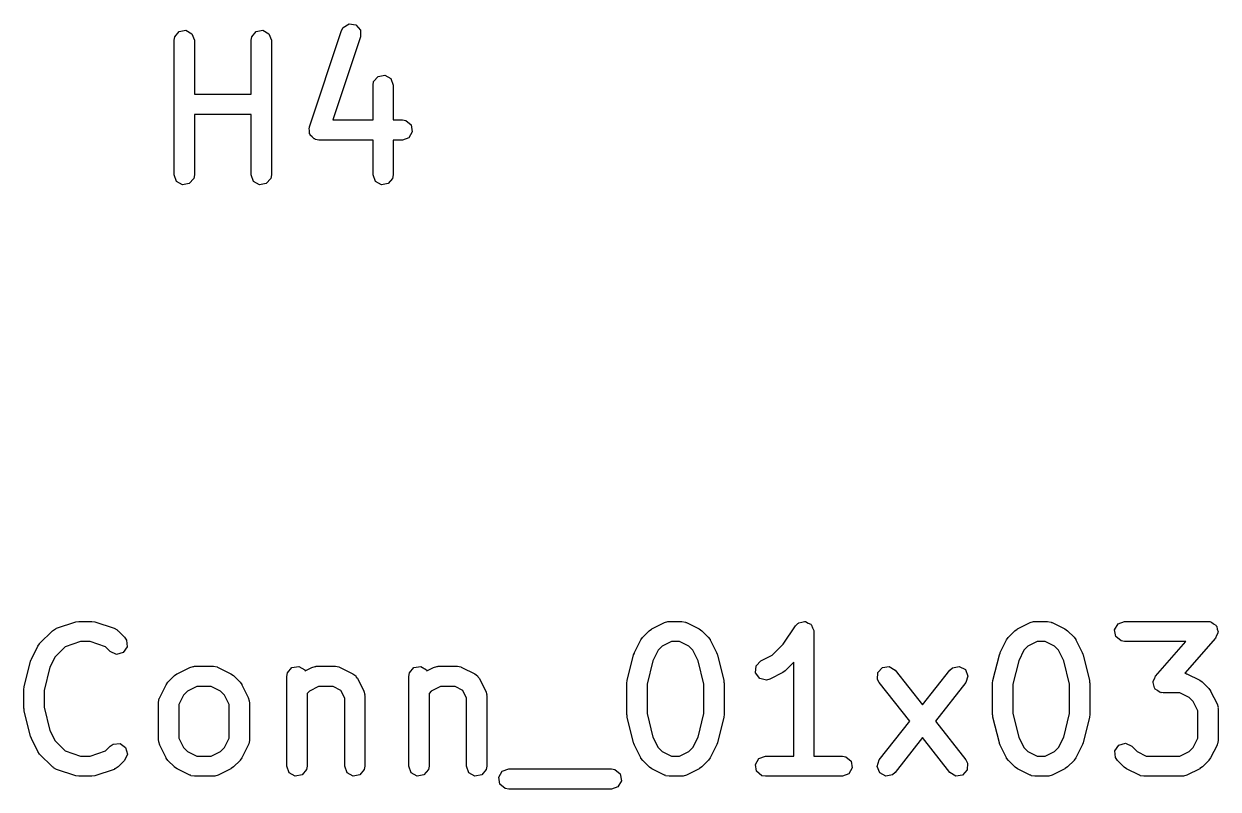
# Model space of a CAD drawing. Extents: x 0.14 to 2.87, y -2.36 to 0.08.
# Drawn here: x 2.5192 to 2.8682, y -0.3935 to -0.1698 of the extents above; entities that cross this region are included whole.
import ezdxf

# ---------------------------------------------------------------- set-up
doc = ezdxf.new("R2010")
doc.units = 0
doc.header["$MEASUREMENT"] = 0
doc.layers.add('BLACK', color=7, linetype='CONTINUOUS')

msp = doc.modelspace()

# ---------------------------------------------------------------- linework, layer by layer
at = {"layer": 'BLACK', "linetype": 'CONTINUOUS'}
for p, q in [((2.61201, -0.171791), (2.6125, -0.170889)), ((2.6125, -0.170889), (2.61422, -0.169832)), ((2.61422, -0.169832), (2.61622, -0.170128)), ((2.61622, -0.170128), (2.61756, -0.171639)), ((2.56311, -0.174599), (2.56329, -0.173589)), ((2.56329, -0.173589), (2.56459, -0.172042)), ((2.56459, -0.172042), (2.56658, -0.171691)), ((2.56658, -0.171691), (2.56833, -0.172701)), ((2.56833, -0.172701), (2.56902, -0.174599)), ((2.58561, -0.174599), (2.58579, -0.173589)), ((2.58579, -0.173589), (2.58709, -0.172042)), ((2.58709, -0.172042), (2.58908, -0.171691)), ((2.58908, -0.171691), (2.59083, -0.172701)), ((2.59083, -0.172701), (2.59152, -0.174599)), ((2.60264, -0.199912), (2.61201, -0.171791)), ((2.61761, -0.173658), (2.60953, -0.197893)), ((2.61756, -0.171639), (2.61761, -0.173658)), ((2.56311, -0.213969), (2.56311, -0.174599)), ((2.56902, -0.174599), (2.56902, -0.190394)), ((2.58561, -0.190394), (2.58561, -0.174599)), ((2.59152, -0.174599), (2.59152, -0.213969)), ((2.62271, -0.185165), (2.6247, -0.184815)), ((2.6247, -0.184815), (2.62645, -0.185825)), ((2.62123, -0.187723), (2.62141, -0.186713)), ((2.62123, -0.197893), (2.62123, -0.187723)), ((2.62141, -0.186713), (2.62271, -0.185165)), ((2.62645, -0.185825), (2.62714, -0.187723)), ((2.62714, -0.187723), (2.62714, -0.197893)), ((2.56902, -0.190394), (2.58561, -0.190394)), ((2.58561, -0.1963), (2.56902, -0.1963)), ((2.56902, -0.1963), (2.56902, -0.213969)), ((2.58561, -0.213969), (2.58561, -0.1963)), ((2.60953, -0.197893), (2.62123, -0.197893)), ((2.62714, -0.197893), (2.62981, -0.197893)), ((2.62981, -0.197893), (2.63082, -0.198071)), ((2.63082, -0.198071), (2.63237, -0.199369)), ((2.60253, -0.200333), (2.60264, -0.200138)), ((2.60267, -0.201126), (2.60253, -0.200333)), ((2.60264, -0.200138), (2.60264, -0.199912)), ((2.60269, -0.201931), (2.60267, -0.201126)), ((2.60284, -0.2021), (2.60269, -0.201931)), ((2.60288, -0.202322), (2.60284, -0.2021)), ((2.6035, -0.20284), (2.60288, -0.202322)), ((2.63272, -0.201359), (2.63171, -0.203108)), ((2.63237, -0.199369), (2.63272, -0.201359)), ((2.60403, -0.203442), (2.6035, -0.20284)), ((2.60425, -0.203475), (2.60403, -0.203442)), ((2.60443, -0.203621), (2.60425, -0.203475)), ((2.60544, -0.203799), (2.60443, -0.203621)), ((2.62123, -0.203799), (2.60544, -0.203799)), ((2.62123, -0.213969), (2.62123, -0.203799)), ((2.62981, -0.203799), (2.62714, -0.203799)), ((2.62714, -0.203799), (2.62714, -0.213969)), ((2.63171, -0.203108), (2.62981, -0.203799)), ((2.5638, -0.215867), (2.56311, -0.213969)), ((2.56555, -0.216877), (2.5638, -0.215867)), ((2.56884, -0.214979), (2.56754, -0.216526)), ((2.56902, -0.213969), (2.56884, -0.214979)), ((2.5863, -0.215867), (2.58561, -0.213969)), ((2.58805, -0.216877), (2.5863, -0.215867)), ((2.59134, -0.214979), (2.59004, -0.216526)), ((2.59152, -0.213969), (2.59134, -0.214979)), ((2.62192, -0.215867), (2.62123, -0.213969)), ((2.62367, -0.216877), (2.62192, -0.215867)), ((2.62696, -0.214979), (2.62566, -0.216526)), ((2.62714, -0.213969), (2.62696, -0.214979)), ((2.56754, -0.216526), (2.56555, -0.216877)), ((2.59004, -0.216526), (2.58805, -0.216877)), ((2.62566, -0.216526), (2.62367, -0.216877)), ((2.52873, -0.346507), (2.53435, -0.344633)), ((2.53435, -0.344633), (2.53522, -0.344503)), ((2.53522, -0.344503), (2.53528, -0.344481)), ((2.53528, -0.344481), (2.53903, -0.344481)), ((2.53903, -0.344481), (2.5399, -0.344634)), ((2.5399, -0.344634), (2.53997, -0.344633)), ((2.53997, -0.344633), (2.54559, -0.346507)), ((2.70269, -0.346668), (2.70644, -0.344793)), ((2.70644, -0.344793), (2.70742, -0.3445)), ((2.70742, -0.3445), (2.7076, -0.344541)), ((2.7076, -0.344541), (2.70776, -0.344481)), ((2.70776, -0.344481), (2.71151, -0.344481)), ((2.71151, -0.344481), (2.71252, -0.344659)), ((2.71252, -0.344659), (2.71266, -0.344773)), ((2.71266, -0.344773), (2.71283, -0.344793)), ((2.71283, -0.344793), (2.71658, -0.346668)), ((2.74467, -0.345796), (2.74538, -0.345054)), ((2.74538, -0.345054), (2.74555, -0.345007)), ((2.74555, -0.345007), (2.74566, -0.344877)), ((2.74566, -0.344877), (2.7465, -0.344728)), ((2.7465, -0.344728), (2.74732, -0.344487)), ((2.74732, -0.344487), (2.74748, -0.344555)), ((2.74748, -0.344555), (2.74764, -0.344526)), ((2.74764, -0.344526), (2.74839, -0.344954)), ((2.74839, -0.344954), (2.74917, -0.345299)), ((2.74917, -0.345299), (2.74925, -0.345451)), ((2.74925, -0.345451), (2.74939, -0.345536)), ((2.80955, -0.346668), (2.8133, -0.344793)), ((2.8133, -0.344793), (2.81429, -0.3445)), ((2.81429, -0.3445), (2.81446, -0.344541)), ((2.81446, -0.344541), (2.81462, -0.344481)), ((2.81462, -0.344481), (2.81837, -0.344481)), ((2.81837, -0.344481), (2.81938, -0.344659)), ((2.81938, -0.344659), (2.81952, -0.344773)), ((2.81952, -0.344773), (2.81969, -0.344793)), ((2.81969, -0.344793), (2.82344, -0.346668)), ((2.83796, -0.346921), (2.83897, -0.345172)), ((2.83897, -0.345172), (2.84087, -0.344481)), ((2.84087, -0.344481), (2.86524, -0.344481)), ((2.86524, -0.344481), (2.86568, -0.344558)), ((2.86568, -0.344558), (2.86581, -0.344537)), ((2.86581, -0.344537), (2.86592, -0.344601)), ((2.86592, -0.344601), (2.86625, -0.344659)), ((2.86625, -0.344659), (2.86686, -0.345171)), ((2.86686, -0.345171), (2.86754, -0.345583)), ((2.52382, -0.35097), (2.52757, -0.347221)), ((2.52757, -0.347221), (2.52841, -0.346632)), ((2.52841, -0.346632), (2.52859, -0.346617)), ((2.52859, -0.346617), (2.52873, -0.346507)), ((2.54559, -0.346507), (2.54649, -0.346996)), ((2.54649, -0.346996), (2.54658, -0.347146)), ((2.54658, -0.347146), (2.54674, -0.347221)), ((2.54674, -0.347221), (2.54862, -0.349095)), ((2.70005, -0.349095), (2.70192, -0.347221)), ((2.70192, -0.347221), (2.70265, -0.346714)), ((2.70265, -0.346714), (2.70269, -0.346668)), ((2.71658, -0.346668), (2.71729, -0.347193)), ((2.71729, -0.347193), (2.71735, -0.347221)), ((2.71735, -0.347221), (2.71922, -0.349095)), ((2.74109, -0.351177), (2.74467, -0.345796)), ((2.74939, -0.345536), (2.74969, -0.346341)), ((2.74969, -0.346341), (2.75007, -0.347109)), ((2.75007, -0.347109), (2.75003, -0.347274)), ((2.75003, -0.347274), (2.75008, -0.347434)), ((2.75008, -0.347434), (2.75008, -0.383851)), ((2.80691, -0.349095), (2.80879, -0.347221)), ((2.80879, -0.347221), (2.80951, -0.346714)), ((2.80951, -0.346714), (2.80955, -0.346668)), ((2.82344, -0.346668), (2.82415, -0.347193)), ((2.82415, -0.347193), (2.82421, -0.347221)), ((2.82421, -0.347221), (2.82608, -0.349095)), ((2.83831, -0.34891), (2.83796, -0.346921)), ((2.83986, -0.350209), (2.83831, -0.34891)), ((2.86775, -0.348636), (2.86746, -0.349378)), ((2.86754, -0.345583), (2.86762, -0.345806)), ((2.86762, -0.345806), (2.8678, -0.345957)), ((2.86815, -0.347947), (2.86775, -0.348636)), ((2.8678, -0.345957), (2.86794, -0.346741)), ((2.86794, -0.346741), (2.86819, -0.347495)), ((2.86819, -0.347495), (2.86811, -0.347715)), ((2.86811, -0.347715), (2.86815, -0.347947)), ((2.52139, -0.355487), (2.52327, -0.351738)), ((2.52327, -0.351738), (2.52379, -0.351029)), ((2.52379, -0.351029), (2.52382, -0.35097)), ((2.53125, -0.351889), (2.52834, -0.354807)), ((2.53576, -0.350387), (2.53125, -0.351889)), ((2.53855, -0.350387), (2.53576, -0.350387)), ((2.54306, -0.351889), (2.53855, -0.350387)), ((2.54444, -0.353271), (2.54306, -0.351889)), ((2.54938, -0.351948), (2.54823, -0.353602)), ((2.54862, -0.349095), (2.54921, -0.349935)), ((2.54921, -0.349935), (2.54938, -0.351948)), ((2.69762, -0.353612), (2.6995, -0.349863)), ((2.6995, -0.349863), (2.70002, -0.349154)), ((2.70002, -0.349154), (2.70005, -0.349095)), ((2.70576, -0.351735), (2.70456, -0.352932)), ((2.70846, -0.350387), (2.70576, -0.351735)), ((2.71081, -0.350387), (2.70846, -0.350387)), ((2.71351, -0.351735), (2.71081, -0.350387)), ((2.71471, -0.352932), (2.71351, -0.351735)), ((2.71922, -0.349095), (2.71973, -0.349819)), ((2.71973, -0.349819), (2.71978, -0.349863)), ((2.71978, -0.349863), (2.72165, -0.353612)), ((2.73788, -0.354381), (2.74109, -0.351177)), ((2.80448, -0.353612), (2.80636, -0.349863)), ((2.80636, -0.349863), (2.80688, -0.349154)), ((2.80688, -0.349154), (2.80691, -0.349095)), ((2.81262, -0.351735), (2.81143, -0.352932)), ((2.81532, -0.350387), (2.81262, -0.351735)), ((2.81768, -0.350387), (2.81532, -0.350387)), ((2.82037, -0.351735), (2.81768, -0.350387)), ((2.82157, -0.352932), (2.82037, -0.351735)), ((2.82608, -0.349095), (2.82659, -0.349819)), ((2.82659, -0.349819), (2.82664, -0.349863)), ((2.82664, -0.349863), (2.82851, -0.353612)), ((2.84087, -0.350387), (2.83986, -0.350209)), ((2.85873, -0.350387), (2.84087, -0.350387)), ((2.8499, -0.360488), (2.85873, -0.350387)), ((2.86746, -0.349378), (2.85851, -0.359614)), ((2.52117, -0.356091), (2.52138, -0.355626)), ((2.52138, -0.355626), (2.52139, -0.355487)), ((2.52834, -0.354807), (2.52682, -0.357838)), ((2.54627, -0.354125), (2.54444, -0.353271)), ((2.54823, -0.353602), (2.54627, -0.354125)), ((2.69552, -0.361716), (2.6974, -0.354217)), ((2.6974, -0.354217), (2.69761, -0.353751)), ((2.69761, -0.353751), (2.69762, -0.353612)), ((2.70456, -0.352932), (2.70305, -0.355963)), ((2.71622, -0.355963), (2.71471, -0.352932)), ((2.72165, -0.353612), (2.7218, -0.354101)), ((2.7218, -0.354101), (2.72187, -0.354217)), ((2.72187, -0.354217), (2.72375, -0.361716)), ((2.73456, -0.356041), (2.73788, -0.354381)), ((2.80238, -0.361716), (2.80426, -0.354217)), ((2.80426, -0.354217), (2.80447, -0.353751)), ((2.80447, -0.353751), (2.80448, -0.353612)), ((2.81143, -0.352932), (2.80991, -0.355963)), ((2.82309, -0.355963), (2.82157, -0.352932)), ((2.82851, -0.353612), (2.82866, -0.354101)), ((2.82866, -0.354101), (2.82874, -0.354217)), ((2.82874, -0.354217), (2.83061, -0.361716)), ((2.5193, -0.363591), (2.52117, -0.356091)), ((2.52682, -0.357838), (2.52511, -0.36467)), ((2.56396, -0.359791), (2.56771, -0.357916)), ((2.56771, -0.357916), (2.56869, -0.357624)), ((2.56869, -0.357624), (2.56886, -0.357665)), ((2.56886, -0.357665), (2.56903, -0.357604)), ((2.56903, -0.357604), (2.57465, -0.357604)), ((2.57465, -0.357604), (2.57566, -0.357782)), ((2.57566, -0.357782), (2.5758, -0.357896)), ((2.5758, -0.357896), (2.57597, -0.357916)), ((2.57597, -0.357916), (2.57972, -0.359791)), ((2.59625, -0.359547), (2.59755, -0.358)), ((2.59755, -0.358), (2.59954, -0.357649)), ((2.59954, -0.357649), (2.60129, -0.358659)), ((2.60129, -0.358659), (2.60137, -0.358894)), ((2.60137, -0.358894), (2.60333, -0.357916)), ((2.60333, -0.357916), (2.60431, -0.357624)), ((2.60431, -0.357624), (2.60448, -0.357665)), ((2.60448, -0.357665), (2.60465, -0.357604)), ((2.60465, -0.357604), (2.61027, -0.357604)), ((2.61027, -0.357604), (2.61128, -0.357782)), ((2.61128, -0.357782), (2.61142, -0.357896)), ((2.61142, -0.357896), (2.61159, -0.357916)), ((2.61159, -0.357916), (2.61534, -0.359791)), ((2.63187, -0.359547), (2.63317, -0.358)), ((2.63317, -0.358), (2.63516, -0.357649)), ((2.63516, -0.357649), (2.63691, -0.358659)), ((2.63691, -0.358659), (2.63699, -0.358894)), ((2.63699, -0.358894), (2.63895, -0.357916)), ((2.63895, -0.357916), (2.63993, -0.357624)), ((2.63993, -0.357624), (2.6401, -0.357665)), ((2.6401, -0.357665), (2.64027, -0.357604)), ((2.64027, -0.357604), (2.64589, -0.357604)), ((2.64589, -0.357604), (2.6469, -0.357782)), ((2.6469, -0.357782), (2.64704, -0.357896)), ((2.64704, -0.357896), (2.64721, -0.357916)), ((2.64721, -0.357916), (2.65096, -0.359791)), ((2.70305, -0.355963), (2.70134, -0.362795)), ((2.71793, -0.362795), (2.71622, -0.355963)), ((2.73305, -0.359524), (2.73317, -0.357508)), ((2.73317, -0.357508), (2.73456, -0.356041)), ((2.74095, -0.359449), (2.7372, -0.361323)), ((2.741, -0.359402), (2.74095, -0.359449)), ((2.74172, -0.358896), (2.741, -0.359402)), ((2.74418, -0.356437), (2.74172, -0.358896)), ((2.74418, -0.383851), (2.74418, -0.356437)), ((2.76876, -0.359459), (2.77011, -0.357954)), ((2.77011, -0.357954), (2.77211, -0.357667)), ((2.77211, -0.357667), (2.77383, -0.358733)), ((2.77383, -0.358733), (2.78181, -0.368901)), ((2.78181, -0.368901), (2.7898, -0.358733)), ((2.7898, -0.358733), (2.79057, -0.358049)), ((2.79057, -0.358049), (2.79254, -0.357634)), ((2.79254, -0.357634), (2.79433, -0.358587)), ((2.79433, -0.358587), (2.79508, -0.360462)), ((2.80991, -0.355963), (2.8082, -0.362795)), ((2.82479, -0.362795), (2.82309, -0.355963)), ((2.56076, -0.362986), (2.56129, -0.362277)), ((2.56129, -0.362277), (2.56132, -0.362219)), ((2.56132, -0.362219), (2.56319, -0.360344)), ((2.56319, -0.360344), (2.56391, -0.359838)), ((2.56391, -0.359838), (2.56396, -0.359791)), ((2.57972, -0.359791), (2.58043, -0.360317)), ((2.58043, -0.360317), (2.58049, -0.360344)), ((2.58049, -0.360344), (2.58237, -0.362219)), ((2.58237, -0.362219), (2.58287, -0.362942)), ((2.59607, -0.360557), (2.59625, -0.359547)), ((2.59607, -0.386804), (2.59607, -0.360557)), ((2.61534, -0.359791), (2.61617, -0.360402)), ((2.61617, -0.360402), (2.61634, -0.360807)), ((2.61634, -0.360807), (2.61666, -0.361111)), ((2.61666, -0.361111), (2.61854, -0.364861)), ((2.63169, -0.360557), (2.63187, -0.359547)), ((2.63169, -0.386804), (2.63169, -0.360557)), ((2.65096, -0.359791), (2.65179, -0.360402)), ((2.65179, -0.360402), (2.65196, -0.360807)), ((2.65196, -0.360807), (2.65228, -0.361111)), ((2.65228, -0.361111), (2.65416, -0.364861)), ((2.69543, -0.362432), (2.69554, -0.361852)), ((2.69543, -0.371806), (2.69543, -0.362432)), ((2.69554, -0.361852), (2.69552, -0.361716)), ((2.70134, -0.362795), (2.70134, -0.371442)), ((2.71793, -0.371442), (2.71793, -0.362795)), ((2.72375, -0.361716), (2.72379, -0.362304)), ((2.72379, -0.362304), (2.72384, -0.362432)), ((2.72384, -0.362432), (2.72384, -0.371806)), ((2.73426, -0.361146), (2.73305, -0.359524)), ((2.73622, -0.361616), (2.73426, -0.361146)), ((2.7372, -0.361323), (2.73622, -0.361616)), ((2.7687, -0.361477), (2.76876, -0.359459)), ((2.76918, -0.362381), (2.7687, -0.361477)), ((2.77806, -0.373681), (2.76918, -0.362381)), ((2.79445, -0.362381), (2.78557, -0.373681)), ((2.79508, -0.360462), (2.79445, -0.362381)), ((2.8023, -0.362432), (2.8024, -0.361852)), ((2.8023, -0.371806), (2.8023, -0.362432)), ((2.8024, -0.361852), (2.80238, -0.361716)), ((2.8082, -0.362795), (2.8082, -0.371442)), ((2.82479, -0.371442), (2.82479, -0.362795)), ((2.83061, -0.361716), (2.83065, -0.362304)), ((2.83065, -0.362304), (2.8307, -0.362432)), ((2.8307, -0.362432), (2.8307, -0.371806)), ((2.84917, -0.362371), (2.84925, -0.362151)), ((2.84942, -0.363124), (2.84917, -0.362371)), ((2.84921, -0.361919), (2.84961, -0.36123)), ((2.84925, -0.362151), (2.84921, -0.361919)), ((2.84961, -0.36123), (2.8499, -0.360488)), ((2.85851, -0.359614), (2.85875, -0.359657)), ((2.85875, -0.359657), (2.85889, -0.359771)), ((2.85889, -0.359771), (2.85906, -0.359791)), ((2.85906, -0.359791), (2.86281, -0.361666)), ((2.86281, -0.361666), (2.86352, -0.362192)), ((2.86352, -0.362192), (2.86358, -0.362219)), ((2.86358, -0.362219), (2.86545, -0.364094)), ((2.51921, -0.364307), (2.51931, -0.363726)), ((2.51921, -0.369931), (2.51921, -0.364307)), ((2.51931, -0.363726), (2.5193, -0.363591)), ((2.52511, -0.36467), (2.52511, -0.369567)), ((2.55889, -0.366736), (2.56076, -0.362986)), ((2.56583, -0.366056), (2.56448, -0.368753)), ((2.56703, -0.364859), (2.56583, -0.366056)), ((2.56973, -0.36351), (2.56703, -0.364859)), ((2.57396, -0.36351), (2.56973, -0.36351)), ((2.57665, -0.364859), (2.57396, -0.36351)), ((2.57785, -0.366056), (2.57665, -0.364859)), ((2.5792, -0.368753), (2.57785, -0.366056)), ((2.58287, -0.362942), (2.58292, -0.362986)), ((2.58292, -0.362986), (2.58479, -0.366736)), ((2.60265, -0.364859), (2.60198, -0.36553)), ((2.60198, -0.36553), (2.60198, -0.386804)), ((2.60535, -0.36351), (2.60265, -0.364859)), ((2.60958, -0.36351), (2.60535, -0.36351)), ((2.61182, -0.364633), (2.60958, -0.36351)), ((2.61295, -0.366879), (2.61182, -0.364633)), ((2.61854, -0.364861), (2.61883, -0.365844)), ((2.61883, -0.365844), (2.61879, -0.366016)), ((2.61879, -0.366016), (2.61885, -0.366181)), ((2.61885, -0.366181), (2.61885, -0.386804)), ((2.63827, -0.364859), (2.6376, -0.36553)), ((2.6376, -0.36553), (2.6376, -0.386804)), ((2.64097, -0.36351), (2.63827, -0.364859)), ((2.6452, -0.36351), (2.64097, -0.36351)), ((2.64744, -0.364633), (2.6452, -0.36351)), ((2.64857, -0.366879), (2.64744, -0.364633)), ((2.65416, -0.364861), (2.65445, -0.365844)), ((2.65445, -0.365844), (2.65441, -0.366016)), ((2.65441, -0.366016), (2.65447, -0.366181)), ((2.65447, -0.366181), (2.65447, -0.386804)), ((2.84956, -0.363908), (2.84942, -0.363124)), ((2.84974, -0.36406), (2.84956, -0.363908)), ((2.84982, -0.364283), (2.84974, -0.36406)), ((2.8505, -0.364695), (2.84982, -0.364283)), ((2.85111, -0.365207), (2.8505, -0.364695)), ((2.85144, -0.365265), (2.85111, -0.365207)), ((2.85155, -0.365329), (2.85144, -0.365265)), ((2.85168, -0.365308), (2.85155, -0.365329)), ((2.85212, -0.365385), (2.85168, -0.365308)), ((2.85705, -0.365385), (2.85212, -0.365385)), ((2.85974, -0.366733), (2.85705, -0.365385)), ((2.86545, -0.364094), (2.86596, -0.364817)), ((2.86596, -0.364817), (2.86601, -0.364861)), ((2.86601, -0.364861), (2.86788, -0.36861)), ((2.52511, -0.369567), (2.52682, -0.376399)), ((2.55858, -0.368056), (2.55876, -0.367046)), ((2.55858, -0.379305), (2.55858, -0.368056)), ((2.55876, -0.367046), (2.55887, -0.366911)), ((2.55887, -0.366911), (2.55889, -0.366736)), ((2.56448, -0.368753), (2.56448, -0.378608)), ((2.5792, -0.378608), (2.5792, -0.368753)), ((2.58479, -0.366736), (2.58509, -0.367719)), ((2.58509, -0.367719), (2.58504, -0.36789)), ((2.58504, -0.36789), (2.5851, -0.368056)), ((2.5851, -0.368056), (2.5851, -0.379305)), ((2.61295, -0.386804), (2.61295, -0.366879)), ((2.64857, -0.386804), (2.64857, -0.366879)), ((2.86094, -0.367931), (2.85974, -0.366733)), ((2.86229, -0.370628), (2.86094, -0.367931)), ((2.86788, -0.36861), (2.86818, -0.369593)), ((2.86818, -0.369593), (2.86813, -0.369765)), ((2.86813, -0.369765), (2.86819, -0.369931)), ((2.51925, -0.370059), (2.51921, -0.369931)), ((2.5193, -0.370647), (2.51925, -0.370059)), ((2.52117, -0.378146), (2.5193, -0.370647)), ((2.69548, -0.371934), (2.69543, -0.371806)), ((2.69552, -0.372522), (2.69548, -0.371934)), ((2.6974, -0.380021), (2.69552, -0.372522)), ((2.70134, -0.371442), (2.70305, -0.378274)), ((2.71622, -0.378274), (2.71793, -0.371442)), ((2.72375, -0.372522), (2.72187, -0.380021)), ((2.72384, -0.371806), (2.72374, -0.372386)), ((2.72374, -0.372386), (2.72375, -0.372522)), ((2.80234, -0.371934), (2.8023, -0.371806)), ((2.80238, -0.372522), (2.80234, -0.371934)), ((2.80426, -0.380021), (2.80238, -0.372522)), ((2.8082, -0.371442), (2.80991, -0.378274)), ((2.82309, -0.378274), (2.82479, -0.371442)), ((2.83061, -0.372522), (2.82874, -0.380021)), ((2.8307, -0.371806), (2.8306, -0.372386)), ((2.8306, -0.372386), (2.83061, -0.372522)), ((2.86229, -0.378608), (2.86229, -0.370628)), ((2.86819, -0.369931), (2.86819, -0.379305)), ((2.52682, -0.376399), (2.52834, -0.37943)), ((2.76918, -0.38498), (2.77806, -0.373681)), ((2.78557, -0.373681), (2.79445, -0.38498)), ((2.52125, -0.378262), (2.52117, -0.378146)), ((2.52139, -0.378751), (2.52125, -0.378262)), ((2.52327, -0.3825), (2.52139, -0.378751)), ((2.52834, -0.37943), (2.53125, -0.382348)), ((2.54444, -0.380966), (2.54528, -0.380378)), ((2.54528, -0.380378), (2.5473, -0.380202)), ((2.5473, -0.380202), (2.54895, -0.381361)), ((2.55864, -0.379471), (2.55858, -0.379305)), ((2.5586, -0.379642), (2.55864, -0.379471)), ((2.55889, -0.380625), (2.5586, -0.379642)), ((2.56448, -0.378608), (2.56583, -0.381305)), ((2.57785, -0.381305), (2.5792, -0.378608)), ((2.58493, -0.380315), (2.58481, -0.38045)), ((2.5851, -0.379305), (2.58493, -0.380315)), ((2.69748, -0.380137), (2.6974, -0.380021)), ((2.69762, -0.380625), (2.69748, -0.380137)), ((2.70305, -0.378274), (2.70456, -0.381305)), ((2.71471, -0.381305), (2.71622, -0.378274)), ((2.72187, -0.380021), (2.72167, -0.380486)), ((2.78181, -0.37846), (2.77383, -0.388628)), ((2.7898, -0.388628), (2.78181, -0.37846)), ((2.80434, -0.380137), (2.80426, -0.380021)), ((2.80448, -0.380625), (2.80434, -0.380137)), ((2.80991, -0.378274), (2.81143, -0.381305)), ((2.82157, -0.381305), (2.82309, -0.378274)), ((2.82874, -0.380021), (2.82853, -0.380486)), ((2.83918, -0.380636), (2.84113, -0.380113)), ((2.84113, -0.380113), (2.84296, -0.380966)), ((2.86094, -0.381305), (2.86229, -0.378608)), ((2.86802, -0.380315), (2.8679, -0.38045)), ((2.86819, -0.379305), (2.86802, -0.380315)), ((2.52331, -0.382544), (2.52327, -0.3825)), ((2.52382, -0.383267), (2.52331, -0.382544)), ((2.52757, -0.387017), (2.52382, -0.383267)), ((2.53125, -0.382348), (2.53576, -0.383851)), ((2.53576, -0.383851), (2.53855, -0.383851)), ((2.53855, -0.383851), (2.54306, -0.382348)), ((2.54306, -0.382348), (2.54444, -0.380966)), ((2.54947, -0.383312), (2.54862, -0.385142)), ((2.54895, -0.381361), (2.54947, -0.383312)), ((2.56076, -0.384375), (2.55889, -0.380625)), ((2.56583, -0.381305), (2.56703, -0.382502)), ((2.56703, -0.382502), (2.56973, -0.383851)), ((2.56973, -0.383851), (2.57396, -0.383851)), ((2.57396, -0.383851), (2.57665, -0.382502)), ((2.57665, -0.382502), (2.57785, -0.381305)), ((2.58479, -0.380625), (2.58292, -0.384375)), ((2.58481, -0.38045), (2.58479, -0.380625)), ((2.6995, -0.384375), (2.69762, -0.380625)), ((2.70456, -0.381305), (2.70576, -0.382502)), ((2.70576, -0.382502), (2.70846, -0.383851)), ((2.70846, -0.383851), (2.71081, -0.383851)), ((2.71081, -0.383851), (2.71351, -0.382502)), ((2.71351, -0.382502), (2.71471, -0.381305)), ((2.72165, -0.380625), (2.71978, -0.384375)), ((2.72167, -0.380486), (2.72165, -0.380625)), ((2.73399, -0.384542), (2.73588, -0.383851)), ((2.73588, -0.383851), (2.74418, -0.383851)), ((2.75008, -0.383851), (2.75838, -0.383851)), ((2.75838, -0.383851), (2.75939, -0.384029)), ((2.80636, -0.384375), (2.80448, -0.380625)), ((2.81143, -0.381305), (2.81262, -0.382502)), ((2.81262, -0.382502), (2.81532, -0.383851)), ((2.81532, -0.383851), (2.81768, -0.383851)), ((2.81768, -0.383851), (2.82037, -0.382502)), ((2.82037, -0.382502), (2.82157, -0.381305)), ((2.82851, -0.380625), (2.82664, -0.384375)), ((2.82853, -0.380486), (2.82851, -0.380625)), ((2.83802, -0.38229), (2.83918, -0.380636)), ((2.83819, -0.384302), (2.83802, -0.38229)), ((2.84296, -0.380966), (2.84449, -0.382502)), ((2.84449, -0.382502), (2.84719, -0.383851)), ((2.84719, -0.383851), (2.85705, -0.383851)), ((2.85705, -0.383851), (2.85974, -0.382502)), ((2.85974, -0.382502), (2.86094, -0.381305)), ((2.86788, -0.380625), (2.86601, -0.384375)), ((2.8679, -0.38045), (2.86788, -0.380625)), ((2.52773, -0.387092), (2.52757, -0.387017)), ((2.52782, -0.387242), (2.52773, -0.387092)), ((2.52873, -0.38773), (2.52782, -0.387242)), ((2.54674, -0.387017), (2.5459, -0.387605)), ((2.54862, -0.385142), (2.54674, -0.387017)), ((2.56081, -0.384419), (2.56076, -0.384375)), ((2.56132, -0.385142), (2.56081, -0.384419)), ((2.56319, -0.387017), (2.56132, -0.385142)), ((2.56325, -0.387044), (2.56319, -0.387017)), ((2.56396, -0.38757), (2.56325, -0.387044)), ((2.58049, -0.387017), (2.57977, -0.387523)), ((2.58237, -0.385142), (2.58049, -0.387017)), ((2.58239, -0.385084), (2.58237, -0.385142)), ((2.58292, -0.384375), (2.58239, -0.385084)), ((2.59676, -0.388702), (2.59607, -0.386804)), ((2.60198, -0.386804), (2.6018, -0.387814)), ((2.61364, -0.388702), (2.61295, -0.386804)), ((2.61885, -0.386804), (2.61867, -0.387814)), ((2.63238, -0.388702), (2.63169, -0.386804)), ((2.6376, -0.386804), (2.63742, -0.387814)), ((2.64926, -0.388702), (2.64857, -0.386804)), ((2.65447, -0.386804), (2.65429, -0.387814)), ((2.69954, -0.384419), (2.6995, -0.384375)), ((2.70005, -0.385142), (2.69954, -0.384419)), ((2.70192, -0.387017), (2.70005, -0.385142)), ((2.70198, -0.387044), (2.70192, -0.387017)), ((2.70269, -0.38757), (2.70198, -0.387044)), ((2.71735, -0.387017), (2.71663, -0.387523)), ((2.71922, -0.385142), (2.71735, -0.387017)), ((2.71925, -0.385084), (2.71922, -0.385142)), ((2.71978, -0.384375), (2.71925, -0.385084)), ((2.73298, -0.386291), (2.73399, -0.384542)), ((2.73333, -0.38828), (2.73298, -0.386291)), ((2.75939, -0.384029), (2.76094, -0.385328)), ((2.76129, -0.387317), (2.76028, -0.389066)), ((2.76094, -0.385328), (2.76129, -0.387317)), ((2.76855, -0.386899), (2.76918, -0.38498)), ((2.7693, -0.388774), (2.76855, -0.386899)), ((2.79445, -0.38498), (2.79493, -0.385884)), ((2.79493, -0.385884), (2.79487, -0.387903)), ((2.8064, -0.384419), (2.80636, -0.384375)), ((2.80691, -0.385142), (2.8064, -0.384419)), ((2.80879, -0.387017), (2.80691, -0.385142)), ((2.80884, -0.387044), (2.80879, -0.387017)), ((2.80955, -0.38757), (2.80884, -0.387044)), ((2.82421, -0.387017), (2.82349, -0.387523)), ((2.82608, -0.385142), (2.82421, -0.387017)), ((2.82611, -0.385084), (2.82608, -0.385142)), ((2.82664, -0.384375), (2.82611, -0.385084)), ((2.83878, -0.385142), (2.83819, -0.384302)), ((2.84066, -0.387017), (2.83878, -0.385142)), ((2.84072, -0.387044), (2.84066, -0.387017)), ((2.84142, -0.38757), (2.84072, -0.387044)), ((2.86358, -0.387017), (2.86286, -0.387523)), ((2.86545, -0.385142), (2.86358, -0.387017)), ((2.86548, -0.385084), (2.86545, -0.385142)), ((2.86601, -0.384375), (2.86548, -0.385084)), ((2.53435, -0.389605), (2.52873, -0.38773)), ((2.53441, -0.389603), (2.53435, -0.389605)), ((2.53528, -0.389757), (2.53441, -0.389603)), ((2.53903, -0.389757), (2.53528, -0.389757)), ((2.53909, -0.389735), (2.53903, -0.389757)), ((2.53997, -0.389605), (2.53909, -0.389735)), ((2.54559, -0.38773), (2.53997, -0.389605)), ((2.54573, -0.387621), (2.54559, -0.38773)), ((2.5459, -0.387605), (2.54573, -0.387621)), ((2.56771, -0.389445), (2.56396, -0.38757)), ((2.56788, -0.389465), (2.56771, -0.389445)), ((2.56802, -0.389579), (2.56788, -0.389465)), ((2.56903, -0.389757), (2.56802, -0.389579)), ((2.57465, -0.389757), (2.56903, -0.389757)), ((2.57482, -0.389696), (2.57465, -0.389757)), ((2.57499, -0.389737), (2.57482, -0.389696)), ((2.57597, -0.389445), (2.57499, -0.389737)), ((2.57972, -0.38757), (2.57597, -0.389445)), ((2.57977, -0.387523), (2.57972, -0.38757)), ((2.59851, -0.389712), (2.59676, -0.388702)), ((2.6005, -0.389361), (2.59851, -0.389712)), ((2.6018, -0.387814), (2.6005, -0.389361)), ((2.61539, -0.389712), (2.61364, -0.388702)), ((2.61737, -0.389361), (2.61539, -0.389712)), ((2.61867, -0.387814), (2.61737, -0.389361)), ((2.63413, -0.389712), (2.63238, -0.388702)), ((2.63612, -0.389361), (2.63413, -0.389712)), ((2.63742, -0.387814), (2.63612, -0.389361)), ((2.65101, -0.389712), (2.64926, -0.388702)), ((2.65299, -0.389361), (2.65101, -0.389712)), ((2.65429, -0.387814), (2.65299, -0.389361)), ((2.65798, -0.390041), (2.65899, -0.388291)), ((2.65834, -0.39203), (2.65798, -0.390041)), ((2.65899, -0.388291), (2.66089, -0.387601)), ((2.66089, -0.387601), (2.69089, -0.387601)), ((2.69089, -0.387601), (2.6919, -0.387779)), ((2.6919, -0.387779), (2.69345, -0.389077)), ((2.69345, -0.389077), (2.6938, -0.391066)), ((2.70644, -0.389445), (2.70269, -0.38757)), ((2.70662, -0.389465), (2.70644, -0.389445)), ((2.70675, -0.389579), (2.70662, -0.389465)), ((2.70776, -0.389757), (2.70675, -0.389579)), ((2.71151, -0.389757), (2.70776, -0.389757)), ((2.71168, -0.389696), (2.71151, -0.389757)), ((2.71185, -0.389737), (2.71168, -0.389696)), ((2.71283, -0.389445), (2.71185, -0.389737)), ((2.71658, -0.38757), (2.71283, -0.389445)), ((2.71663, -0.387523), (2.71658, -0.38757)), ((2.73487, -0.389579), (2.73333, -0.38828)), ((2.73588, -0.389757), (2.73487, -0.389579)), ((2.75838, -0.389757), (2.73588, -0.389757)), ((2.76028, -0.389066), (2.75838, -0.389757)), ((2.77108, -0.389727), (2.7693, -0.388774)), ((2.77306, -0.389312), (2.77108, -0.389727)), ((2.77383, -0.388628), (2.77306, -0.389312)), ((2.79152, -0.389694), (2.7898, -0.388628)), ((2.79352, -0.389407), (2.79152, -0.389694)), ((2.79487, -0.387903), (2.79352, -0.389407)), ((2.8133, -0.389445), (2.80955, -0.38757)), ((2.81348, -0.389465), (2.8133, -0.389445)), ((2.81361, -0.389579), (2.81348, -0.389465)), ((2.81462, -0.389757), (2.81361, -0.389579)), ((2.81837, -0.389757), (2.81462, -0.389757)), ((2.81854, -0.389696), (2.81837, -0.389757)), ((2.81871, -0.389737), (2.81854, -0.389696)), ((2.81969, -0.389445), (2.81871, -0.389737)), ((2.82344, -0.38757), (2.81969, -0.389445)), ((2.82349, -0.387523), (2.82344, -0.38757)), ((2.84517, -0.389445), (2.84142, -0.38757)), ((2.84535, -0.389465), (2.84517, -0.389445)), ((2.84548, -0.389579), (2.84535, -0.389465)), ((2.84649, -0.389757), (2.84548, -0.389579)), ((2.85774, -0.389757), (2.84649, -0.389757)), ((2.85791, -0.389696), (2.85774, -0.389757)), ((2.85808, -0.389737), (2.85791, -0.389696)), ((2.85906, -0.389445), (2.85808, -0.389737)), ((2.86281, -0.38757), (2.85906, -0.389445)), ((2.86286, -0.387523), (2.86281, -0.38757)), ((2.65988, -0.393328), (2.65834, -0.39203)), ((2.66089, -0.393506), (2.65988, -0.393328)), ((2.69089, -0.393506), (2.66089, -0.393506)), ((2.69279, -0.392815), (2.69089, -0.393506)), ((2.6938, -0.391066), (2.69279, -0.392815))]:
    msp.add_line(p, q, dxfattribs=at)

doc.saveas('drawing.dxf')
